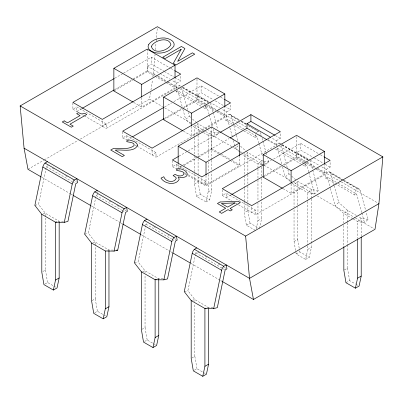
<?xml version="1.0" encoding="UTF-8"?>
<svg xmlns="http://www.w3.org/2000/svg" width="403" height="403" viewBox="0 0 403 403"><rect width="100%" height="100%" fill="white"/><g stroke="black" fill="none" stroke-linecap="round" stroke-linejoin="round"><path stroke-width="0.3" stroke-dasharray="2.02 1.51" d="M152.908 77.149L155.09 54.143M155.452 49.776L155.976 43.534M156.188 41.041L157.281 27.938M80.318 139.1L149.543 99.133L150.571 92.418M150.944 89.975L152.536 79.593M201.107 106.266L176.056 91.803L176.428 89.375M176.519 88.771L176.796 86.952L179.199 85.562A5.002 2.886 -60 0 1 180.912 86.156M203.283 107.52L205.465 108.78L205.928 105.747M232.39 124.326L225.851 120.552L226.597 115.701L229 114.316L239.347 120.29M243.825 130.93L255.26 137.529L256.001 132.683M276.115 146.274L276.393 144.455L278.795 143.065A5.002 2.886 -60 0 1 280.347 143.488M302.88 165.023L305.061 166.283L305.429 163.855M361.708 212.522L356.645 193.999L354.857 195.032L325.448 178.055L326.188 173.204L328.596 171.814L342.752 179.99M354.857 195.032L355.597 190.181L358 188.795A5.002 2.886 -60 0 1 360.166 190.292L365.647 210.316M63.548 221.333L59.17 221.272L45.448 213.348L38.517 204.417L46.36 166.686L48.148 165.653M113.344 250.082L108.966 250.021L95.244 242.097L88.317 233.166L96.161 195.435L97.944 194.407M163.144 278.836L158.767 278.77L145.04 270.846L138.113 261.92L145.579 226.012M145.705 225.403L145.957 224.189L147.745 223.156M212.94 307.585L208.563 307.524L194.84 299.6L187.914 290.669L195.374 254.761M195.5 254.152L195.757 252.938L197.541 251.905L199.722 253.165M194.442 173.416L194.442 184.005L196.583 196.473L206.029 201.923L208.165 191.929L208.165 174.484M206.029 201.923L209.681 199.817L211.817 189.818L211.817 172.217M256.202 228.909L257.965 220.678L257.965 203.238M259.477 228.566L261.612 218.572L261.612 200.971M294.039 209.736L294.039 241.503L296.18 253.971L305.625 259.426L307.761 249.427L307.761 245.689M305.625 259.426L309.272 257.321L311.413 247.321L311.413 243.548M190.755 124.003L185.682 119.444L189.334 116.19L188.337 112.548M203.414 132.501L208.165 135.242L215.091 136.426L218.743 133.166L218.411 131.952M239.629 151.926L235.483 148.198L238.677 145.347M262.58 164.782L264.892 165.175L268.539 161.92L267.547 158.278M290.351 181.506L285.279 176.947L288.931 173.693L287.933 170.051M292.195 183.164L294.039 184.821L307.761 192.745L314.688 193.924L318.34 190.669L310.37 161.543A5.002 2.886 -60 0 0 309.917 160.636M352.806 218.753L343.835 213.57L335.079 205.696L338.727 202.442L334.248 186.055M353.335 219.056L357.557 221.494L364.488 222.678L368.135 219.418L365.813 210.925M114.825 78.207L122.991 73.492M123.535 73.175L151.311 57.14L170.373 68.147M72.888 103.032L72.888 109.208L76.812 106.946L106.216 123.923L106.216 128.451L176.796 87.703L176.796 83.174L171.895 80.343M114.815 89.531L147.387 70.721L147.387 66.198L151.311 63.931L163.835 71.165M81.698 108.649L76.812 111.47L76.812 106.946M113.863 90.982L132.678 80.121M133.217 79.809L147.191 71.744L154.687 76.071M106.216 123.923L102.297 126.184L102.297 120.013M176.796 83.174L180.72 80.912L180.72 75.356M27.993 169.315L43.801 160.187M44.345 159.87L78.142 140.36M133.675 102.422L141.705 107.057L175.033 87.814L175.033 78.383M176.056 91.803L177.844 90.771L202.895 105.233M164.62 106.956L171.698 102.871M173.879 101.611L201.107 85.889L220.169 96.896M122.688 131.786L122.688 137.957L126.607 135.695L156.016 152.672L156.016 157.2L226.597 116.452L226.597 111.923L221.695 109.097M183.612 107.309L197.188 99.476L197.188 94.947L201.107 92.68L213.091 99.601M127.152 139.906L131.494 137.403M164.61 118.281L183.073 107.621M163.663 119.736L182.478 108.87M183.012 108.563L196.991 100.493L205.555 105.44M205.465 108.78L207.248 107.747L209.046 114.321M156.016 152.672L152.092 154.938L152.092 148.762M226.597 111.923L230.516 109.661L230.516 103.485M183.471 131.171L191.501 135.806L224.829 116.568L224.829 107.133M225.851 120.552L227.64 119.52L234.173 123.293M179.018 156.142L219.862 132.562M172.484 160.535L172.484 166.711L176.403 164.444L205.812 181.426L205.812 185.949L276.393 145.201L276.393 140.677L271.491 137.846M176.947 168.661L182.378 165.527M182.922 165.21L197.037 157.059M197.581 156.747L229.07 138.567M179.783 167.93L181.934 166.686M184.08 165.447L196.447 158.308M198.598 157.064L211.499 149.619L218.995 153.946M256.484 132.406L258.409 131.292L248.062 125.318M255.26 137.529L257.049 136.501L258.847 143.07M42.839 271.536L45.448 270.03L45.448 217.706M194.442 184.005L198.09 181.894L198.09 175.612M205.812 181.426L201.893 183.687L201.893 177.511M276.393 140.677L280.312 138.41L280.312 132.239M188.342 174.731L206.009 184.932L239.337 165.688L239.337 156.258M303.58 163.366L277.435 148.274L275.652 149.301L300.703 163.764M44.975 284.004L47.584 282.498L53.357 285.828M196.583 196.473L200.236 194.367L209.681 199.817M208.165 191.929L211.817 189.818M264.217 164.459L271.295 160.369M273.476 159.114L300.703 143.392L319.765 154.394M222.28 189.904L222.28 195.46L226.204 193.193L255.613 210.175L255.613 214.703L326.188 173.955L326.188 169.426L321.287 166.595M283.208 164.812L296.784 156.974L296.784 152.445L300.703 150.183L313.776 157.729M231.09 194.901L226.204 197.722L226.204 193.193M264.207 175.784L281.037 166.066M263.255 177.234L282.07 166.374M284.221 165.129L296.588 157.991L305.152 162.938M305.061 166.283L306.844 165.25L308.643 171.824M92.116 300.588L95.244 298.779L95.244 246.46M255.301 230.37L246.384 225.222L244.238 212.754L247.89 210.648L247.89 204.361M255.613 210.175L251.689 212.436L251.689 206.265M326.188 169.426L330.112 167.159L330.112 160.988M283.067 188.675L291.097 193.309L324.425 174.066L324.425 164.006M325.448 178.055L327.236 177.023L337.583 182.997M94.776 312.753L97.38 311.247L103.153 314.582M246.384 225.222L250.031 223.116L258.429 227.962M257.965 220.678L261.612 218.572M141.911 329.337L145.04 327.533L145.04 275.209M294.039 241.503L297.686 239.397L297.686 207.338M144.571 341.502L147.181 339.996L152.949 343.331M296.18 253.971L299.827 251.865L309.272 257.321M307.761 249.427L311.413 247.321M191.712 358.091L194.84 356.282L194.84 303.958M344.358 269.955L347.487 268.146L347.487 246.147M194.367 370.251L196.976 368.75L205.374 373.596M345.976 282.725L349.628 280.614L355.401 283.949M34.87 205.374L38.517 204.417M43.015 213.988L45.448 213.348L45.448 217.086M57.951 221.59L59.17 221.272M84.665 234.128L88.317 233.166M92.811 242.737L95.244 242.097L95.244 245.835M107.752 250.339L108.966 250.021M134.466 262.877L138.113 261.92M142.607 271.486L145.04 270.846L145.04 272.715M157.548 279.093L158.767 278.77M184.262 291.626L187.914 290.669M192.407 300.235L194.84 299.6L194.84 301.469M207.349 307.842L208.563 307.524M218.743 133.166L211.817 131.988L208.119 129.852M263.345 161.034L261.612 160.737L246.968 151.986M263.92 161.129L268.539 161.92M262.005 164.681L257.965 163.996L244.238 156.072L242.858 154.828M318.34 190.669L311.413 189.486L296.764 180.735M368.135 219.418L361.209 218.24L358.569 216.713M170.917 68.46L174.182 70.344M220.713 97.209L223.982 99.098M320.309 154.712L323.579 156.596M164.379 71.477L174.182 77.139M174.726 77.452L180.72 80.912M215.267 100.856L223.982 105.888M224.526 106.201L230.516 109.661M275.41 135.579L280.312 138.41M314.32 158.041L323.03 163.074M325.211 164.333L330.112 167.159M147.387 66.198L159.371 73.114M159.915 73.427L169.718 79.089M197.188 94.947L209.167 101.863M209.711 102.176L219.514 107.838M296.784 152.445L309.852 159.991M310.396 160.308L319.111 165.336M183.098 87.3L209.782 102.71M230.173 114.482L239.432 119.827M241.609 121.081L246.51 123.912M279.969 143.231L281.606 144.173M282.15 144.491L308.29 159.583M329.77 171.98L342.293 179.214M344.474 180.468L359.179 188.962M179.199 85.562L180.292 86.192M182.468 87.451L208.608 102.543M241.523 121.545L247.513 125.006M278.795 143.065L279.884 143.695M282.065 144.954L308.204 160.041M343.301 180.307L358 188.795M182.458 87.688L208.054 102.468M229 114.316A5.002 2.886 -60 0 1 231.166 115.812L240.425 121.157M240.969 121.469L247.502 125.242M248.047 125.56L260.575 132.789L261.235 135.217M282.05 145.191L307.65 159.966M328.596 171.814A5.002 2.886 -60 0 1 330.762 173.31L342.741 180.232M343.285 180.544L360.166 190.292M153.467 73.482L157.281 75.683M157.825 75.996L167.628 81.658M168.172 81.97L179.063 88.262M179.607 88.574L206.205 103.929M207.928 104.926L217.731 110.583M218.275 110.901L238.032 122.305M238.576 122.618L247.684 127.877M259.663 134.793L261.839 136.053M267.834 139.509L277.637 145.171M279.662 146.339L306.497 161.835M307.041 162.147L315.756 167.18M317.937 168.439L340.807 181.642M341.351 181.954L378.931 203.651M147.387 70.721L155.558 75.442M157.734 76.696L166.449 81.728M166.993 82.041L176.796 87.703M197.188 99.476L205.354 104.191M205.903 104.503L216.25 110.477M216.794 110.795L226.597 116.452M267.678 140.173L276.393 145.201M296.784 156.974L306.038 162.318M306.587 162.636L316.385 168.293M316.934 168.61L326.188 173.955M155.226 76.379L165.396 82.252M165.93 82.56L175.033 87.814M206.094 105.747L214.658 110.694M216.799 111.928L224.829 116.568M305.686 163.25L315.322 168.812M315.861 169.119L324.425 174.066M205.072 106.493L207.248 107.747M236.354 124.552L245.064 129.585M245.613 129.897L257.049 136.501M304.124 163.678L306.844 165.25M338.127 183.31L356.645 193.999M234.566 125.585L243.281 130.612M207.59 129.549L197.168 123.232M356.459 215.494L347.487 210.316L338.727 202.442M149.543 99.133L162.616 106.679M164.797 107.939L190.936 123.031M194.201 124.915L205.097 131.207M205.641 131.519L232.869 147.241M233.413 147.553L239.946 151.327M240.495 151.644L243.216 153.216M243.76 153.528L263.366 164.847M263.91 165.165L290.049 180.257M293.863 182.458L315.101 194.72M317.282 195.974L354.857 217.67M355.401 217.988L373.919 228.677M202.885 132.194L194.442 127.318L193.057 126.079M211.696 148.596L220.955 153.946M221.499 154.258L230.209 159.291M232.39 160.545L241.105 165.578M219.529 154.253L229.7 160.127M230.239 160.434L239.337 165.688M178.705 169.169L180.312 170.096M184.594 172.57L186.201 173.497M72.888 109.208L77.789 112.039M82.691 114.865L83.779 115.495M84.323 115.812L106.216 128.451M122.688 137.957L126.497 140.158M134.778 144.939L136.41 145.881M136.844 146.133L156.016 157.2M172.484 166.711L176.297 168.907M185.007 173.94L205.812 185.949M222.28 195.46L232.083 201.117M235.352 203.006L255.613 214.703M355.925 284.251L358.02 285.465M52.506 168.172L54.138 169.114M65.573 175.718L67.754 176.972M72.656 179.803L76.469 182.005M109.384 201.006L111.56 202.266M117.006 205.409L118.638 206.351M124.633 209.812L126.265 210.754M153.734 226.612L155.911 227.871M167.895 234.788L168.983 235.417M174.428 238.561L176.061 239.508M205.167 256.308L206.799 257.25M218.235 263.854L219.872 264.796M224.224 267.315L226.405 268.569M46.36 166.686L71.956 181.466M72.505 181.778L75.225 183.35M96.161 195.435L121.756 210.215M122.3 210.527L125.026 212.099M145.957 224.189L171.552 238.964M172.096 239.281L174.821 240.853M195.757 252.938L224.617 269.602M41.605 177.174L70.47 193.838M71.014 194.15L72.651 195.097M91.164 205.787L120.573 222.763M121.117 223.081L122.205 223.705M141.267 234.712L170.131 251.376M170.676 251.689L172.308 252.636M190.826 263.325L220.234 280.302M220.779 280.619L222.411 281.561M53.881 286.13L55.977 287.344M103.677 314.884L105.777 316.093M153.472 343.633L156.097 345.149M288.931 173.693L291.233 175.763M291.696 176.176L296.306 180.322M240.515 146.183L246.505 151.568M240.092 152.339L241.014 153.17M189.334 116.19L190.715 117.434M192.558 119.092L196.709 122.819M361.874 213.116L364.488 222.678M330.762 173.31L334.082 185.451M327.236 177.023L330.178 187.778M330.339 188.372L335.079 205.696M308.804 172.419L314.688 193.924M281.128 145.171L287.268 167.623M277.435 148.274L281.848 164.404M282.503 166.792L285.279 176.947M262.066 138.249L262.731 140.677M262.897 141.287L265.884 152.208M266.051 152.818L266.882 155.85M259.008 143.669L262.439 156.213M263.91 161.593L264.892 165.175M231.166 115.812L233.654 124.915M233.821 125.519L236.309 134.622M236.475 135.232L238.138 141.297M227.64 119.52L229.765 127.288M229.927 127.887L233.196 139.831M233.357 140.43L235.483 148.198M212.935 111.928L210.774 104.039A5.002 2.886 -60 0 0 210.462 103.329M213.101 112.538L217.746 129.529M209.212 114.92L212.316 126.27M213.132 129.257L215.091 136.426M181.531 87.668L187.511 109.515M177.844 90.771L182.252 106.901M182.907 109.289L185.682 119.444M97.415 191.551L97.627 192.694M347.487 268.146L349.628 280.614M297.686 239.397L299.217 248.303M299.625 250.676L299.827 251.865M247.89 210.648L250.031 223.116M198.09 181.894L200.236 194.367M194.84 356.282L196.976 368.75M145.04 327.533L147.181 339.996M95.244 298.779L97.38 311.247M45.448 270.03L47.584 282.498M361.209 236.47L361.209 218.24L357.557 221.494L357.557 238.314M347.487 222.26L347.487 210.316L343.835 213.57L343.835 222.914M347.487 222.889L347.487 245.518M343.835 225.408L343.835 246.586M311.413 198.286L311.413 189.486L307.761 192.745L307.761 200.84M311.413 198.916L311.413 242.918M307.761 201.465L307.761 245.069M300.703 143.392L300.703 150.183M297.686 204.825L297.686 181.567L294.039 184.821L294.039 207.243M296.588 136.612L296.588 157.991M291.097 183.874L291.097 193.309M261.612 164.51L261.612 160.737L257.965 163.996L257.965 168.353M261.612 167.023L261.612 177.708M261.612 178.338L261.612 200.341M257.965 168.978L257.965 179.567M257.965 180.186L257.965 200.744M247.89 174.187L247.89 152.813L244.238 156.072L244.238 187.838M247.89 174.816L247.89 183.617M247.89 186.131L247.89 203.732M244.238 188.463L244.238 201.54M244.238 202.165L244.238 212.754M211.817 159.643L211.817 131.988L208.165 135.242L208.165 159.538M211.817 160.273L211.817 169.703M211.499 126.98L211.499 149.619M208.165 162.026L208.165 171.995M206.009 175.501L206.009 184.932M201.107 85.889L201.107 92.68M198.09 134.748L198.09 124.064L194.442 127.318L194.442 137.287M198.09 135.378L198.09 158.006M198.09 158.636L198.09 174.983M196.991 79.114L196.991 100.493M194.442 137.907L194.442 172.791M191.501 126.376L191.501 135.806M178.171 164.459L178.171 167.603M176.403 164.444L176.403 168.973M151.311 57.14L151.311 63.931M147.191 49.106L147.191 71.744M141.705 97.627L141.705 107.057M126.607 135.695L126.607 140.224"/><path stroke-width="0.6" d="M222.411 281.561L253.457 299.484L375.007 229.302L378.931 203.651L382.85 156.863L157.387 26.694L20.15 105.924L24.069 148.188L27.993 169.315L41.061 176.862M47.408 161.658L45.005 163.049A5.002 2.886 -60 0 0 42.839 167.049L34.87 205.374L41.796 214.305L55.518 222.229L64.279 222.355L67.926 221.398L75.769 183.662L77.557 182.635L76.817 178.64L74.409 180.025A5.002 2.886 -60 0 0 72.243 184.025L64.279 222.355M97.204 190.412L94.801 191.798A5.002 2.886 -60 0 0 92.635 195.798L84.665 234.128L91.592 243.054L105.319 250.978L114.074 251.104L117.726 250.147L125.57 212.416L127.353 211.384L126.613 207.389L124.21 208.779A5.002 2.886 -60 0 0 122.044 212.774L114.074 251.104M147.004 219.161L144.596 220.552A5.002 2.886 -60 0 0 142.43 224.547L134.466 262.877L141.393 271.808L155.115 279.727L163.875 279.853L167.522 278.896L175.365 241.165L177.154 240.133L176.408 236.143L174.005 237.528A5.002 2.886 -60 0 0 171.839 241.528L163.875 279.853M196.8 247.91L194.397 249.301A5.002 2.886 -60 0 0 192.231 253.296L184.262 291.626L191.188 300.557L204.915 308.481L213.671 308.607L217.323 307.645L225.161 269.914L226.949 268.887L226.209 264.892L223.806 266.277A5.002 2.886 -60 0 0 221.64 270.277L213.671 308.607M41.796 214.305L41.796 272.136L43.932 284.604L53.377 290.059L55.518 280.06L55.518 222.229L56.737 221.907M59.17 222.516L59.17 277.954L57.03 287.949L53.377 290.059M91.592 243.054L91.592 300.89L93.733 313.353L103.178 318.808L105.319 308.814L105.319 250.978M108.966 250.646L108.966 306.703L106.825 316.703L103.178 318.808M141.393 271.808L141.393 329.639L143.528 342.107L152.974 347.557L155.115 337.563L155.115 279.727L156.334 279.41M158.767 279.395L158.767 335.457L156.621 345.452L152.974 347.557M191.188 300.557L191.188 358.388L193.324 370.856L202.769 376.306L204.915 366.312L204.915 308.481L206.129 308.159M208.563 308.769L208.563 364.206L206.422 374.201L202.769 376.306M343.835 246.586L343.835 270.257L345.976 282.725L355.421 288.175L357.557 278.176L357.557 238.934M361.209 237.095L361.209 276.07L359.073 286.07L355.421 288.175M133.136 102.11L113.863 90.982L113.863 68.344L147.191 49.106L175.033 65.175L175.033 77.754M114.276 78.52L72.888 102.417L102.297 119.394L180.72 74.117L174.726 70.661M82.237 108.336L114.271 89.844M113.863 68.344L141.705 84.418L175.033 65.175M182.937 130.864L163.663 119.736L163.663 97.098L196.991 77.855L224.829 93.929L224.829 106.503M164.076 107.274L122.688 131.166L152.092 148.148L230.516 102.871L224.526 99.41M132.582 136.773L164.066 118.593M163.663 97.098L191.501 113.167L224.829 93.929M178.171 163.2L178.171 146.224L211.499 126.98L239.337 143.05L239.337 155.629M178.474 156.46L172.484 159.915L201.893 176.897L280.312 131.62L250.908 114.643L220.411 132.249M266.59 139.544L246.984 128.225L246.984 123.696L250.908 121.434L274.866 135.267M230.153 137.942L246.984 128.225M178.171 146.224L206.009 162.293L239.337 143.05M282.528 188.362L263.255 177.234L263.255 154.596L296.588 135.353L324.425 151.427L324.425 164.006M55.518 280.06L59.17 277.954M263.129 165.089L222.28 188.669L251.689 205.646L330.112 160.369L324.123 156.913M231.634 194.589L263.124 176.408M263.255 154.596L291.097 170.671L324.425 151.427M105.319 308.814L108.966 306.703M20.15 105.924L245.613 236.093L382.85 156.863M378.931 203.651L249.533 278.357L24.069 148.188M155.115 337.563L158.767 335.457M357.557 278.176L361.209 276.07M204.915 366.312L208.563 364.206M116.472 250.127L117.726 250.147M246.984 123.696L270.403 137.216M45.005 163.049L74.409 180.025M94.801 191.798L124.21 208.779M144.596 220.552L174.005 237.528M194.397 249.301L223.806 266.277M42.839 167.049L72.243 184.025M92.635 195.798L122.044 212.774M142.43 224.547L171.839 241.528M192.231 253.296L221.64 270.277M73.195 195.41L90.62 205.47M122.754 224.023L140.723 234.4M172.857 252.948L190.281 263.008M253.457 299.484L249.533 278.357L245.613 236.093M291.097 170.671L291.097 183.249M250.908 114.643L250.908 121.434M206.009 162.293L206.009 174.872M191.501 113.167L191.501 125.746M141.705 84.418L141.705 96.997M151.387 46.395C153.462 54.934 168.036 50.838 170.912 44.668C168.817 36.144 154.223 40.194 151.387 46.395M183.985 173.492L183.879 174.363C181.693 176.927 177.652 176.01 175.184 174.353L173.104 175.552L175.587 177.149L176.312 178.171C174.544 183.405 165.185 181.919 163.814 176.726L160.999 178.146C164.56 184.02 175.98 185.909 179.239 179.194L178.116 176.957C190.579 179.753 189.823 169.678 178.625 168.565C171.285 171.613 183.526 169.653 183.985 173.492M137.65 145.176C134.254 152.933 121.741 149.17 115.233 150.138L124.396 155.427L122.255 156.661L110.749 150.022L113.369 148.511C120.054 147.956 128.028 150.072 133.816 145.861L134.123 144.909C134.023 140.828 121.595 143.04 129.041 139.906C132.088 140.869 136.647 141.584 137.65 145.176M148.38 44.849C146.445 50.048 153.578 52.672 157.603 53.075C163.603 53.443 170.318 51.226 173.884 46.194C175.763 40.99 168.625 38.356 164.585 37.978C158.616 37.645 151.951 39.857 148.38 44.849M181.164 49.297L173.325 63.336L176.106 64.938L194.745 54.178L192.433 52.838L177.673 61.362L184.932 48.511L181.415 46.481L162.772 57.241L165.089 58.581L181.164 49.297M64.158 120.86L62.258 121.958L71.346 127.207L73.25 126.109L69.946 124.2L86.746 114.497L84.806 113.379L81.723 113.978L78.358 112.664L76.656 113.646L80.036 115.596L67.538 122.809L64.158 120.86M220.058 201.994L217.429 203.51L225.665 208.265L219.252 211.968L221.66 213.358L228.068 209.656L230.284 210.935L232.289 209.777L230.073 208.497L240.299 202.593L237.997 201.263L220.058 201.994M234.954 202.905L227.67 207.112L221.383 203.485L234.954 202.905"/></g></svg>
